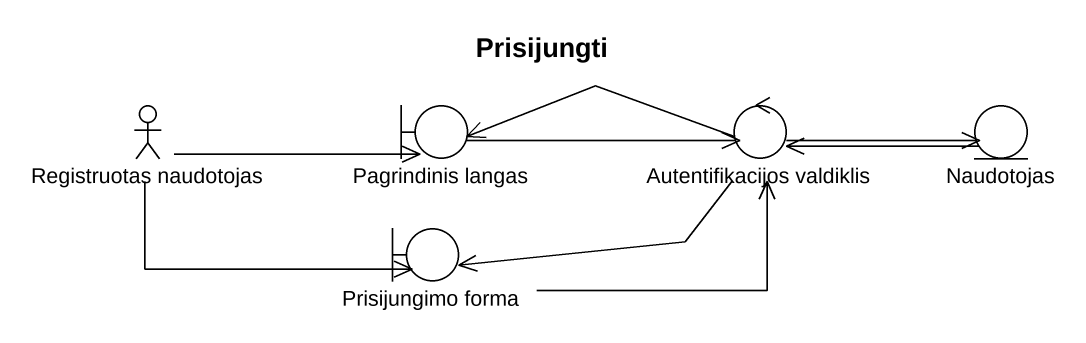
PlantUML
@startuml
title Prisijungti
actor "Registruotas naudotojas" as Registruotas_naudotojas
boundary "Pagrindinis langas" as Pagrindinis_langas
control "Autentifikacijos valdiklis" as Autentifikacijos_valdiklis
entity Naudotojas
boundary "Prisijungimo forma" as Prisijungimo_forma
Registruotas_naudotojas -right-> Pagrindinis_langas
Registruotas_naudotojas -right-> Prisijungimo_forma
Pagrindinis_langas -right-> Autentifikacijos_valdiklis
Autentifikacijos_valdiklis -left-> Pagrindinis_langas
Autentifikacijos_valdiklis -right-> Naudotojas
Autentifikacijos_valdiklis -left-> Prisijungimo_forma
Naudotojas -left-> Autentifikacijos_valdiklis
Prisijungimo_forma -right-> Autentifikacijos_valdiklis
@enduml
